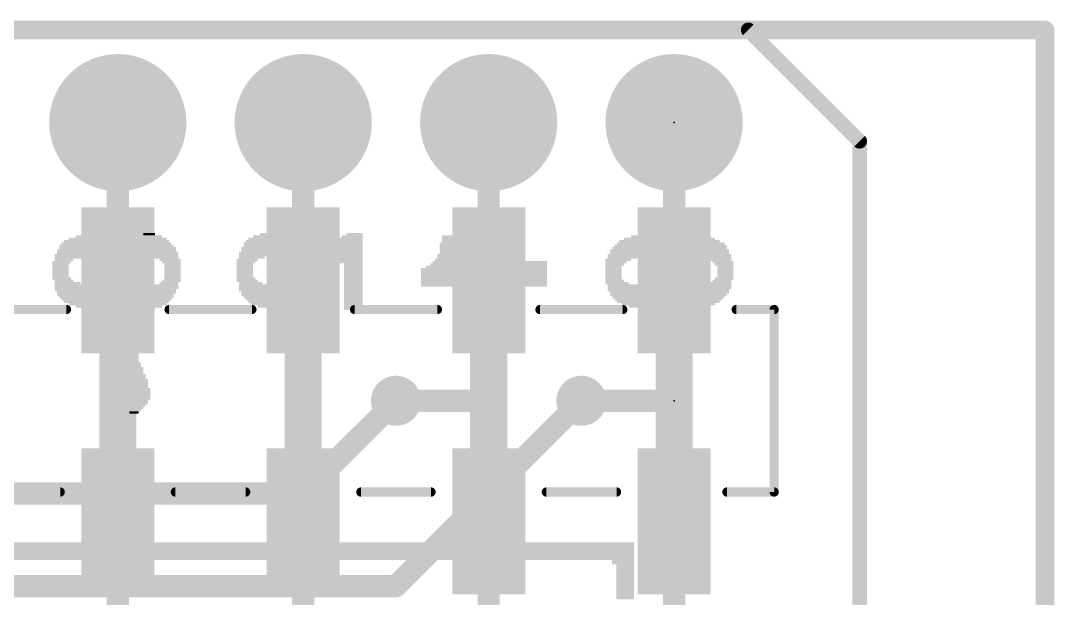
# Model space of a CAD drawing. Extents: x -25 to 82, y -36 to 56.
# Drawn here: x 54.55 to 68.71, y 48.09 to 56.01 of the extents above; entities that cross this region are included whole.
import ezdxf

# ---------------------------------------------------------------- set-up
doc = ezdxf.new("R2010")
doc.units = 0
for name, color, linetype in [('1', 12, 'CONTINUOUS'), ('16', 132, 'CONTINUOUS'), ('17', 110, 'CONTINUOUS'), ('18', 110, 'CONTINUOUS'), ('20', 31, 'CONTINUOUS'), ('21', 41, 'CONTINUOUS'), ('22', 40, 'CONTINUOUS'), ('23', 53, 'CONTINUOUS'), ('51', 53, 'CONTINUOUS')]:
    doc.layers.add(name, color=color, linetype=linetype)

# ---------------------------------------------------------------- blocks, each defined once
blk = doc.blocks.new('RECT')
blk.add_solid([(-0.5, -0.5), (0.5, -0.5), (-0.5, 0.5), (0.5, 0.5)])
blk = doc.blocks.new('ROUNDP')
at = {"const_width": 0.5}
blk.add_lwpolyline([(0, -0.25, 1), (0, 0.25, 1), (0, -0.25)], format="xyb", dxfattribs=at)
blk = doc.blocks.new('ROUNDV')
at = {"const_width": 0.5}
blk.add_lwpolyline([(0, -0.25, 1), (0, 0.25, 1), (0, -0.25)], format="xyb", dxfattribs=at)

msp = doc.modelspace()

# ---------------------------------------------------------------- linework, layer by layer
at = {"layer": '1'}
for points, const_width in [([(0, 55.88), (68.58, 55.88)], 0.254), ([(68.58, 55.88), (68.58, -2.54)], 0.254), ([(55.88, 52.45), (55.88, 54.61)], 0.3048), ([(58.42, 52.45), (58.42, 54.61)], 0.3048), ([(60.96, 52.45), (60.96, 54.61)], 0.3048), ([(63.5, 52.45), (63.5, 54.61)], 0.3048), ([(55.88, 49.15), (55.88, 52.45)], 0.508), ([(55.88, 49.15), (55.88, 52.45)], 0.508), ([(58.42, 49.15), (58.42, 52.45)], 0.508), ([(58.42, 49.15), (58.42, 52.45)], 0.508), ([(60.96, 49.15), (60.96, 52.45)], 0.508), ([(60.96, 49.15), (60.96, 52.45)], 0.508), ([(63.5, 49.15), (63.5, 52.45)], 0.508), ([(63.5, 49.15), (63.5, 52.45)], 0.508), ([(55.88, 52.45), (55.88, 49.53)], 0.254), ([(58.42, 52.45), (58.42, 49.15)], 0.254), ([(60.96, 52.45), (60.96, 50.8)], 0.3048), ([(60.96, 52.45), (60.96, 49.15)], 0.254), ([(63.5, 52.45), (63.5, 49.53)], 0.254), ([(59.69, 50.8), (60.96, 50.8)], 0.3048), ([(62.23, 50.8), (63.5, 50.8)], 0.3048), ([(63.5, 49.53), (63.5, 50.8)], 0.3048), ([(55.88, 49.53), (55.88, 48.26)], 0.3048), ([(63.5, 49.15), (63.5, 49.53)], 0.3048), ([(55.88, 49.15), (55.88, 48.26)], 0.254), ([(58.42, 44.45), (58.42, 49.15)], 0.3048), ([(60.96, 49.15), (60.96, 45.72)], 0.3048), ([(63.5, 49.15), (63.5, 46.609)], 0.3048), ([(55.88, 48.26), (55.88, 43.18)], 0.3048)]:
    msp.add_lwpolyline(points, dxfattribs=dict(at, const_width=const_width))
for points, const_width in [([(68.6435, 55.88, 1), (68.5165, 55.88)], 0.127), ([(68.58, 55.8165, 1), (68.58, 55.9435)], 0.127), ([(55.9562, 54.61, 1), (55.8038, 54.61)], 0.1524), ([(58.4962, 54.61, 1), (58.3438, 54.61)], 0.1524), ([(61.0362, 54.61, 1), (60.8838, 54.61)], 0.1524), ([(63.5762, 54.61, 1), (63.4238, 54.61)], 0.1524), ([(56.007, 52.45, 1), (55.753, 52.45)], 0.254), ([(56.007, 52.45, 1), (55.753, 52.45)], 0.254), ([(58.547, 52.45, 1), (58.293, 52.45)], 0.254), ([(58.547, 52.45, 1), (58.293, 52.45)], 0.254), ([(61.087, 52.45, 1), (60.833, 52.45)], 0.254), ([(61.087, 52.45, 1), (60.833, 52.45)], 0.254), ([(63.627, 52.45, 1), (63.373, 52.45)], 0.254), ([(63.627, 52.45, 1), (63.373, 52.45)], 0.254), ([(55.8038, 52.45, 1), (55.9562, 52.45)], 0.1524), ([(55.9435, 52.45, 1), (55.8165, 52.45)], 0.127), ([(58.3438, 52.45, 1), (58.4962, 52.45)], 0.1524), ([(58.4835, 52.45, 1), (58.3565, 52.45)], 0.127), ([(61.0362, 52.45, 1), (60.8838, 52.45)], 0.1524), ([(60.8838, 52.45, 1), (61.0362, 52.45)], 0.1524), ([(61.0235, 52.45, 1), (60.8965, 52.45)], 0.127), ([(63.4238, 52.45, 1), (63.5762, 52.45)], 0.1524), ([(63.5635, 52.45, 1), (63.4365, 52.45)], 0.127), ([(59.69, 50.8762, 1), (59.69, 50.7238)], 0.1524), ([(60.8838, 50.8, 1), (61.0362, 50.8)], 0.1524), ([(60.96, 50.7238, 1), (60.96, 50.8762)], 0.1524), ([(62.23, 50.8762, 1), (62.23, 50.7238)], 0.1524), ([(63.5762, 50.8, 1), (63.4238, 50.8)], 0.1524), ([(63.5, 50.7238, 1), (63.5, 50.8762)], 0.1524), ([(55.9562, 49.53, 1), (55.8038, 49.53)], 0.1524), ([(55.8165, 49.53, 1), (55.9435, 49.53)], 0.127), ([(63.5762, 49.53, 1), (63.4238, 49.53)], 0.1524), ([(63.4238, 49.53, 1), (63.5762, 49.53)], 0.1524), ([(63.4365, 49.53, 1), (63.5635, 49.53)], 0.127), ([(55.753, 49.15, 1), (56.007, 49.15)], 0.254), ([(55.753, 49.15, 1), (56.007, 49.15)], 0.254), ([(55.9435, 49.15, 1), (55.8165, 49.15)], 0.127), ([(58.293, 49.15, 1), (58.547, 49.15)], 0.254), ([(58.293, 49.15, 1), (58.547, 49.15)], 0.254), ([(58.4962, 49.15, 1), (58.3438, 49.15)], 0.1524), ([(60.833, 49.15, 1), (61.087, 49.15)], 0.254), ([(60.833, 49.15, 1), (61.087, 49.15)], 0.254), ([(61.0362, 49.15, 1), (60.8838, 49.15)], 0.1524), ([(63.373, 49.15, 1), (63.627, 49.15)], 0.254), ([(63.373, 49.15, 1), (63.627, 49.15)], 0.254), ([(63.5762, 49.15, 1), (63.4238, 49.15)], 0.1524), ([(58.3565, 49.15, 1), (58.4835, 49.15)], 0.127), ([(60.8965, 49.15, 1), (61.0235, 49.15)], 0.127), ([(63.4238, 49.15, 1), (63.5762, 49.15)], 0.1524), ([(55.9562, 48.26, 1), (55.8038, 48.26)], 0.1524), ([(55.8038, 48.26, 1), (55.9562, 48.26)], 0.1524), ([(55.8165, 48.26, 1), (55.9435, 48.26)], 0.127)]:
    msp.add_lwpolyline(points, format="xyb", dxfattribs=dict(at, const_width=const_width))
at = {"layer": '16'}
for points, const_width in [([(0, 55.88), (68.58, 55.88)], 0.254), ([(68.58, 55.88), (68.58, -2.54)], 0.254), ([(58.42, 49.53), (59.69, 50.8)], 0.3048), ([(59.69, 48.26), (62.23, 50.8)], 0.3048), ([(24.13, 49.53), (58.42, 49.53)], 0.3048), ([(24.13, 48.26), (59.69, 48.26)], 0.3048)]:
    msp.add_lwpolyline(points, dxfattribs=dict(at, const_width=const_width))
for points, const_width in [([(68.6435, 55.88, 1), (68.5165, 55.88)], 0.127), ([(68.58, 55.8165, 1), (68.58, 55.9435)], 0.127), ([(59.7439, 50.7461, 1), (59.6361, 50.8539)], 0.1524), ([(62.2839, 50.7461, 1), (62.1761, 50.8539)], 0.1524), ([(58.3661, 49.5839, 1), (58.4739, 49.4761)], 0.1524), ([(58.42, 49.4538, 1), (58.42, 49.6062)], 0.1524), ([(59.6361, 48.3139, 1), (59.7439, 48.2061)], 0.1524), ([(59.69, 48.1838, 1), (59.69, 48.3362)], 0.1524)]:
    msp.add_lwpolyline(points, format="xyb", dxfattribs=dict(at, const_width=const_width))
at = {"layer": '20', "const_width": 0.2032}
for points in [[(0, 55.88), (64.516, 55.88)], [(64.516, 55.88), (66.04, 54.356)], [(66.04, 54.356), (66.04, 40.386)]]:
    msp.add_lwpolyline(points, dxfattribs=at)
at = {"layer": '20', "const_width": 0.1016}
for points in [[(64.5519, 55.9159, 1), (64.4801, 55.8441)], [(64.516, 55.8292, 1), (64.516, 55.9308)], [(66.0908, 54.356, 1), (65.9892, 54.356)], [(66.0041, 54.3201, 1), (66.0759, 54.3919)]]:
    msp.add_lwpolyline(points, format="xyb", dxfattribs=at)
at = {"layer": '21', "const_width": 0.127}
for points in [[(54.043, 52.05), (55.177, 52.05)], [(56.583, 52.05), (57.717, 52.05)], [(59.123, 52.05), (60.257, 52.05)], [(61.663, 52.05), (62.797, 52.05)], [(64.35, 52.05), (64.87, 52.05)], [(64.87, 52.05), (64.87, 49.55)], [(55.091, 49.55), (54.129, 49.55)], [(57.631, 49.55), (56.669, 49.55)], [(60.171, 49.55), (59.209, 49.55)], [(62.711, 49.55), (61.749, 49.55)], [(64.87, 49.55), (64.223, 49.55)]]:
    msp.add_lwpolyline(points, dxfattribs=at)
at = {"layer": '21', "const_width": 0.0635}
for points in [[(55.177, 52.0183, 1), (55.177, 52.0818)], [(56.583, 52.0818, 1), (56.583, 52.0183)], [(57.717, 52.0183, 1), (57.717, 52.0818)], [(59.123, 52.0818, 1), (59.123, 52.0183)], [(60.257, 52.0183, 1), (60.257, 52.0818)], [(61.663, 52.0818, 1), (61.663, 52.0183)], [(62.797, 52.0183, 1), (62.797, 52.0818)], [(64.35, 52.0818, 1), (64.35, 52.0183)], [(64.9018, 52.05, 1), (64.8383, 52.05)], [(64.87, 52.0183, 1), (64.87, 52.0818)], [(55.091, 49.5183, 1), (55.091, 49.5818)], [(56.669, 49.5818, 1), (56.669, 49.5183)], [(57.631, 49.5183, 1), (57.631, 49.5818)], [(59.209, 49.5818, 1), (59.209, 49.5183)], [(60.171, 49.5183, 1), (60.171, 49.5818)], [(61.749, 49.5818, 1), (61.749, 49.5183)], [(62.711, 49.5183, 1), (62.711, 49.5818)], [(64.223, 49.5818, 1), (64.223, 49.5183)], [(64.8383, 49.55, 1), (64.9018, 49.55)], [(64.87, 49.5183, 1), (64.87, 49.5818)]]:
    msp.add_lwpolyline(points, format="xyb", dxfattribs=at)
at = {"layer": '23'}
for p in [(63.5, 54.61), (63.5, 50.8)]:
    msp.add_point(p, dxfattribs=at)

# ---------------------------------------------------------------- block references
at = {"layer": '1', "xscale": 2}
for p, rotation in [((55.88, 52.45), 270), ((58.42, 52.45), 90), ((60.96, 52.45), 270), ((63.5, 52.45), 90), ((55.88, 49.15), 90), ((58.42, 49.15), 270), ((60.96, 49.15), 90), ((63.5, 49.15), 270)]:
    msp.add_blockref('RECT', p, dxfattribs=dict(at, rotation=rotation))
at = {"layer": '17', "xscale": 1.8796, "yscale": 1.8796, "rotation": 270}
for p in [(55.88, 54.61), (55.88, 54.61), (58.42, 54.61), (58.42, 54.61), (60.96, 54.61), (60.96, 54.61), (63.5, 54.61), (63.5, 54.61)]:
    msp.add_blockref('ROUNDP', p, dxfattribs=at)
at = {"layer": '18', "xscale": 0.6858, "yscale": 0.6858}
for p in [(59.69, 50.8), (59.69, 50.8), (62.23, 50.8), (62.23, 50.8)]:
    msp.add_blockref('ROUNDV', p, dxfattribs=at)
at = {"layer": '22'}
for p, xscale, yscale in [((56.3105, 53.0828), 0.16, 0.0318), ((57.9399, 53.0828), 0.2235, 0.0318), ((59.121, 53.0828), 0.2235, 0.0318), ((63.4505, 53.0828), 0.8306, 0.0318), ((55.3047, 52.9549), 0.3835, 0.032), ((55.3199, 52.9869), 0.3531, 0.032), ((55.3529, 53.0189), 0.287, 0.032), ((55.3999, 53.051), 0.193, 0.032), ((56.3905, 53.0189), 0.32, 0.032), ((56.3588, 53.051), 0.2565, 0.032), ((56.4058, 52.9869), 0.3505, 0.032), ((56.4223, 52.9549), 0.3835, 0.032), ((57.8282, 52.9549), 0.447, 0.032), ((57.8447, 52.9869), 0.414, 0.032), ((57.8599, 53.0189), 0.3835, 0.032), ((57.8917, 53.051), 0.32, 0.032), ((58.994, 52.9549), 0.4775, 0.032), ((59.0093, 52.9869), 0.447, 0.032), ((59.041, 53.0189), 0.3835, 0.032), ((59.0893, 53.051), 0.287, 0.032), ((60.4012, 52.9549), 0.2235, 0.032), ((60.4164, 53.051), 0.193, 0.032), ((60.4164, 53.0189), 0.193, 0.032), ((60.4164, 52.9869), 0.193, 0.032), ((63.4517, 52.9549), 1.4681, 0.032), ((63.4352, 52.9869), 1.3741, 0.032), ((63.4352, 53.0189), 1.2471, 0.032), ((63.4517, 53.051), 1.0871, 0.032), ((55.2564, 52.7952), 0.4801, 0.032), ((55.2729, 52.8592), 0.447, 0.032), ((55.2729, 52.8272), 0.447, 0.032), ((55.2882, 52.9231), 0.4166, 0.0318), ((55.2882, 52.8912), 0.4166, 0.032), ((56.4388, 52.9231), 0.4166, 0.0318), ((56.454, 52.8912), 0.447, 0.032), ((56.454, 52.8592), 0.447, 0.032), ((56.4706, 52.8272), 0.4801, 0.032), ((56.4706, 52.7952), 0.4801, 0.032), ((57.7964, 52.8272), 0.5105, 0.032), ((57.7964, 52.7952), 0.5105, 0.032), ((57.8117, 52.8912), 0.4801, 0.032), ((57.8117, 52.8592), 0.4801, 0.032), ((57.8282, 52.9231), 0.447, 0.0318), ((58.8975, 52.7952), 0.6706, 0.032), ((58.914, 52.8272), 0.6375, 0.032), ((58.9293, 52.8592), 0.6071, 0.032), ((58.9458, 52.8912), 0.574, 0.032), ((58.9623, 52.9231), 0.541, 0.0318), ((60.3847, 52.7952), 0.2565, 0.032), ((60.4012, 52.9231), 0.2235, 0.0318), ((60.4012, 52.8912), 0.2235, 0.032), ((60.4012, 52.8592), 0.2235, 0.032), ((60.4012, 52.8272), 0.2235, 0.032), ((63.4352, 52.7952), 1.6942, 0.032), ((63.4352, 52.8592), 1.6281, 0.032), ((63.4352, 52.8272), 1.6281, 0.032), ((63.4352, 52.8912), 1.5672, 0.032), ((63.4517, 52.9231), 1.5342, 0.0318), ((55.1117, 52.6994), 0.2565, 0.032), ((55.0964, 52.6674), 0.2261, 0.032), ((55.2082, 52.7633), 0.3835, 0.0318), ((55.1447, 52.7314), 0.2565, 0.032), ((55.8317, 52.6994), 0.2235, 0.032), ((55.8317, 52.6674), 0.2235, 0.032), ((56.5341, 52.7633), 0.3531, 0.0318), ((56.5976, 52.7314), 0.287, 0.032), ((56.6141, 52.6994), 0.254, 0.032), ((56.6293, 52.6674), 0.2235, 0.032), ((57.6517, 52.7314), 0.287, 0.032), ((57.6364, 52.6994), 0.2565, 0.032), ((57.6199, 52.6674), 0.2235, 0.032), ((57.7164, 52.7633), 0.3505, 0.0318), ((58.6588, 52.6674), 0.447, 0.032), ((58.8505, 52.6994), 0.7645, 0.032), ((58.8658, 52.7314), 0.7341, 0.032), ((58.8823, 52.7633), 0.701, 0.0318), ((59.1058, 52.6674), 0.254, 0.032), ((60.9587, 52.6674), 1.5977, 0.032), ((60.9752, 52.6994), 1.5646, 0.032), ((60.3682, 52.7314), 0.2896, 0.032), ((60.3847, 52.7633), 0.2565, 0.0318), ((62.7329, 52.7314), 0.3505, 0.032), ((62.7012, 52.6994), 0.287, 0.032), ((62.6847, 52.6674), 0.254, 0.032), ((62.8599, 52.7633), 0.5436, 0.0318), ((64.0271, 52.7633), 0.5105, 0.0318), ((64.1223, 52.7314), 0.32, 0.032), ((64.1693, 52.6994), 0.287, 0.032), ((64.1858, 52.6674), 0.254, 0.032), ((55.0964, 52.6355), 0.2261, 0.0318), ((55.0964, 52.6037), 0.2261, 0.032), ((55.0964, 52.5717), 0.2261, 0.032), ((55.0964, 52.5396), 0.2261, 0.032), ((55.0964, 52.5076), 0.2261, 0.032), ((55.8152, 52.5396), 0.2565, 0.032), ((55.8152, 52.5076), 0.2565, 0.032), ((55.8317, 52.6355), 0.2235, 0.0318), ((55.8317, 52.6037), 0.2235, 0.032), ((55.8317, 52.5717), 0.2235, 0.032), ((56.6293, 52.6355), 0.2235, 0.0318), ((56.6293, 52.6037), 0.2235, 0.032), ((56.6293, 52.5717), 0.2235, 0.032), ((56.6293, 52.5396), 0.2235, 0.032), ((56.6293, 52.5076), 0.2235, 0.032), ((57.6199, 52.6355), 0.2235, 0.0318), ((57.6199, 52.6037), 0.2235, 0.032), ((57.6199, 52.5717), 0.2235, 0.032), ((57.6199, 52.5396), 0.2235, 0.032), ((57.6199, 52.5076), 0.2235, 0.032), ((58.4835, 52.5076), 0.4166, 0.032), ((58.5153, 52.5396), 0.414, 0.032), ((58.547, 52.5717), 0.4166, 0.032), ((58.5787, 52.6037), 0.414, 0.032), ((58.6105, 52.6355), 0.4166, 0.0318), ((59.1058, 52.6355), 0.254, 0.0318), ((59.1058, 52.6037), 0.254, 0.032), ((59.1058, 52.5717), 0.254, 0.032), ((59.1058, 52.5396), 0.254, 0.032), ((59.1058, 52.5076), 0.254, 0.032), ((60.8952, 52.6037), 1.7247, 0.032), ((60.8952, 52.5717), 1.7247, 0.032), ((60.8952, 52.5396), 1.7247, 0.032), ((60.8952, 52.5076), 1.7247, 0.032), ((60.927, 52.6355), 1.6612, 0.0318), ((62.6694, 52.6355), 0.2235, 0.0318), ((62.6694, 52.6037), 0.2235, 0.032), ((62.6694, 52.5717), 0.2235, 0.032), ((62.6694, 52.5396), 0.2235, 0.032), ((62.6694, 52.5076), 0.2235, 0.032), ((64.201, 52.6355), 0.2235, 0.0318), ((64.201, 52.6037), 0.2235, 0.032), ((64.201, 52.5717), 0.2235, 0.032), ((64.201, 52.5396), 0.2235, 0.032), ((64.201, 52.5076), 0.2235, 0.032), ((55.1117, 52.4758), 0.2565, 0.0318), ((55.1447, 52.4439), 0.2565, 0.032), ((55.1917, 52.4119), 0.3505, 0.032), ((55.607, 52.3799), 1.1811, 0.032), ((55.7682, 52.4119), 0.5436, 0.032), ((55.8152, 52.4439), 0.3835, 0.032), ((55.8152, 52.4758), 0.3175, 0.0318), ((56.5023, 52.3799), 0.4166, 0.032), ((56.5823, 52.4119), 0.2565, 0.032), ((56.6141, 52.4439), 0.254, 0.032), ((56.6293, 52.4758), 0.2235, 0.0318), ((57.6364, 52.4758), 0.2565, 0.0318), ((57.6517, 52.4439), 0.287, 0.032), ((58.0517, 52.3799), 1.0211, 0.032), ((57.7012, 52.4119), 0.32, 0.032), ((58.34, 52.4119), 0.5105, 0.032), ((58.4022, 52.4439), 0.447, 0.032), ((58.4518, 52.4758), 0.414, 0.0318), ((59.1058, 52.4758), 0.254, 0.0318), ((59.1058, 52.4439), 0.254, 0.032), ((59.1058, 52.4119), 0.254, 0.032), ((59.1058, 52.3799), 0.254, 0.032), ((60.8952, 52.4758), 1.7247, 0.0318), ((60.8952, 52.4439), 1.7247, 0.032), ((60.8952, 52.4119), 1.7247, 0.032), ((60.8952, 52.3799), 1.7247, 0.032), ((62.6694, 52.4758), 0.2235, 0.0318), ((62.6847, 52.4439), 0.254, 0.032), ((62.7164, 52.4119), 0.3175, 0.032), ((62.8282, 52.3799), 0.4801, 0.032), ((64.0271, 52.3799), 0.5105, 0.032), ((64.1223, 52.4119), 0.32, 0.032), ((64.154, 52.4439), 0.2565, 0.032), ((64.1858, 52.4758), 0.254, 0.0318), ((55.8635, 52.3479), 1.6942, 0.032), ((55.3999, 52.316), 0.7671, 0.0318), ((55.3999, 52.2521), 0.701, 0.032), ((55.4165, 52.2841), 0.7341, 0.032), ((56.247, 52.316), 0.8611, 0.0318), ((56.247, 52.2521), 0.8001, 0.032), ((56.2623, 52.2841), 0.8306, 0.032), ((58.0365, 52.3479), 0.9906, 0.032), ((58.02, 52.316), 0.9576, 0.0318), ((58.0034, 52.2521), 0.8636, 0.032), ((58.02, 52.2841), 0.8966, 0.032), ((59.1058, 52.3479), 0.254, 0.032), ((59.1058, 52.316), 0.254, 0.0318), ((59.1058, 52.2841), 0.254, 0.032), ((59.1058, 52.2521), 0.254, 0.032), ((63.4352, 52.3479), 1.6942, 0.032), ((63.4187, 52.316), 1.6612, 0.0318), ((63.4352, 52.2841), 1.6281, 0.032), ((63.42, 52.2521), 1.5977, 0.032), ((55.4152, 52.2201), 0.6706, 0.032), ((55.4165, 52.1882), 0.6071, 0.0318), ((55.4152, 52.1564), 0.5436, 0.032), ((55.4165, 52.1244), 0.414, 0.032), ((55.3999, 52.0924), 0.193, 0.032), ((56.247, 52.2201), 0.8001, 0.032), ((56.247, 52.1882), 0.7341, 0.0318), ((56.2458, 52.1564), 0.6706, 0.032), ((56.247, 52.1244), 0.6071, 0.032), ((56.2305, 52.0924), 0.5131, 0.032), ((58.0034, 52.2201), 0.7976, 0.032), ((58.0047, 52.1882), 0.7341, 0.0318), ((57.9882, 52.1564), 0.6401, 0.032), ((57.9882, 52.1244), 0.574, 0.032), ((57.9869, 52.0924), 0.3835, 0.032), ((59.1058, 52.2201), 0.254, 0.032), ((59.1058, 52.1882), 0.254, 0.0318), ((59.1058, 52.1564), 0.254, 0.032), ((59.1058, 52.1244), 0.254, 0.032), ((59.1058, 52.0924), 0.254, 0.032), ((63.4187, 52.2201), 1.5342, 0.032), ((63.42, 52.1882), 1.4707, 0.0318), ((63.42, 52.1564), 1.4046, 0.032), ((63.42, 52.1244), 1.2776, 0.032), ((63.4187, 52.0924), 1.0871, 0.032), ((56.2305, 52.0603), 0.32, 0.032), ((59.1058, 52.0603), 0.254, 0.032), ((63.42, 52.0603), 0.8306, 0.032), ((56.0388, 51.5348), 0.3175, 0.032), ((56.087, 51.5988), 0.3531, 0.032), ((56.0705, 51.5668), 0.32, 0.032), ((56.1188, 51.6307), 0.3505, 0.0318), ((56.0235, 51.5028), 0.287, 0.032), ((56.0235, 51.4709), 0.287, 0.0318), ((56.0235, 51.4391), 0.287, 0.032), ((56.0235, 51.4071), 0.287, 0.032), ((56.0235, 51.3751), 0.287, 0.032), ((56.0235, 51.3431), 0.287, 0.032), ((56.0388, 51.3112), 0.3175, 0.0318), ((56.054, 51.2793), 0.287, 0.032), ((56.0705, 51.2473), 0.32, 0.032), ((56.0705, 51.2153), 0.32, 0.032), ((56.087, 51.1834), 0.287, 0.0318), ((56.1035, 51.1515), 0.32, 0.032), ((56.1188, 51.1195), 0.2896, 0.032), ((56.134, 51.0875), 0.32, 0.032), ((56.1505, 51.0555), 0.287, 0.032), ((56.1505, 51.0236), 0.287, 0.0318), ((56.1505, 50.9918), 0.287, 0.032), ((56.1835, 50.9598), 0.287, 0.032), ((56.167, 50.8639), 0.32, 0.0318), ((56.167, 50.832), 0.32, 0.032), ((56.1835, 50.9278), 0.287, 0.032), ((56.1835, 50.8958), 0.287, 0.032), ((56.0553, 50.7042), 0.3505, 0.032), ((56.087, 50.7361), 0.3531, 0.0318), ((56.0705, 50.6722), 0.254, 0.032), ((56.134, 50.8), 0.32, 0.032), ((56.134, 50.768), 0.32, 0.032), ((56.1035, 50.6402), 0.127, 0.032)]:
    msp.add_blockref('RECT', p, dxfattribs=dict(at, xscale=xscale, yscale=yscale))
at = {"layer": '22', "yscale": 0.06, "rotation": 180}
for p, xscale in [((50.8, 48.83), 24.3), ((50.8, 48.77), 24.3), ((50.8, 48.71), 24.3), ((50.8, 48.65), 24.3), ((62.8, 48.59), 0.3), ((62.83, 48.53), 0.24), ((62.83, 48.47), 0.24), ((62.83, 48.41), 0.24), ((62.83, 48.35), 0.24), ((62.83, 48.29), 0.24), ((62.83, 48.23), 0.24), ((62.83, 48.17), 0.24), ((62.83, 48.11), 0.24)]:
    msp.add_blockref('RECT', p, dxfattribs=dict(at, xscale=xscale))
at = {"layer": '51', "xscale": 0.508, "yscale": 0.508, "rotation": 180}
for p in [(55.88, 54.61), (58.42, 54.61), (60.96, 54.61), (63.5, 54.61)]:
    msp.add_blockref('RECT', p, dxfattribs=at)

doc.saveas('drawing.dxf')
